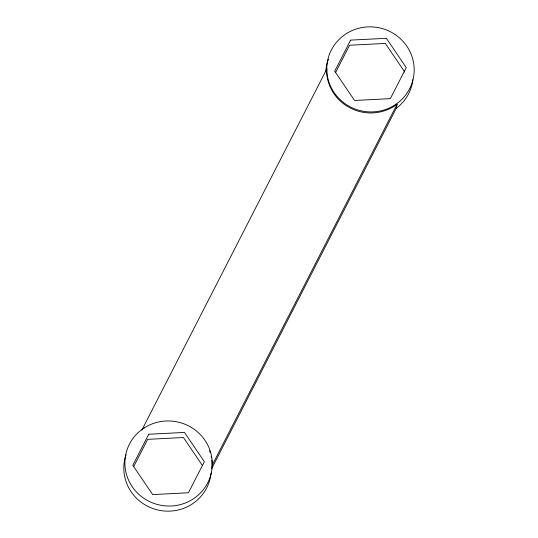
<?xml version="1.0" encoding="UTF-8"?>
<svg xmlns="http://www.w3.org/2000/svg" width="538" height="538" viewBox="0 0 538 538"><rect width="100%" height="100%" fill="white"/><g stroke="black" fill="none" stroke-linecap="round" stroke-linejoin="round"><path stroke-width="0.81" d="M326.862 68.333L326.862 71.588A43.753 42.495 11.7 0 0 394.677 105.085L398.349 102.469A43.753 42.495 11.7 0 0 389.889 31.493A43.753 42.495 11.7 0 0 326.808 67.136L326.647 72.61A43.753 42.495 11.7 0 0 394.468 106.107L397.091 104.237L396.244 108.326L211.562 468.847M211.683 467.145L212.026 465.511M141.884 430.023L326.647 69.355M133.653 466.715L147.674 439.338L183.445 437.535L202.369 465.444M335.544 72.603L349.572 45.226L385.336 43.423L404.724 72.018M212.409 464.758L397.091 104.237M396.244 108.326L397.293 107.58A43.753 42.495 11.7 0 0 412.854 79.711M212.012 464.711L211.985 462.324A43.753 42.495 11.7 0 0 211.784 460.104M209.538 450.696A43.753 42.495 11.7 0 1 210.25 452.821M211.178 456.432A43.753 42.495 11.7 0 1 211.461 457.899M325.786 71.507A43.753 42.495 11.7 0 1 328.449 59.227M211.037 473.084A43.753 42.495 11.7 0 1 158.535 510.145A43.753 42.495 11.7 0 1 126.047 454.731M148.737 434.233L132.819 465.303L152.664 494.577L188.428 492.774L204.346 461.698L184.5 432.424L148.737 434.233M350.628 40.115L334.71 71.191L354.555 100.465L390.326 98.662L406.244 67.586L386.392 38.312L350.628 40.115M144.379 427.804L140.707 430.42A43.753 42.495 11.7 0 0 149.167 501.396A43.753 42.495 11.7 0 0 212.248 465.753L212.201 461.301A43.753 42.495 11.7 0 0 144.379 427.804"/></g></svg>
